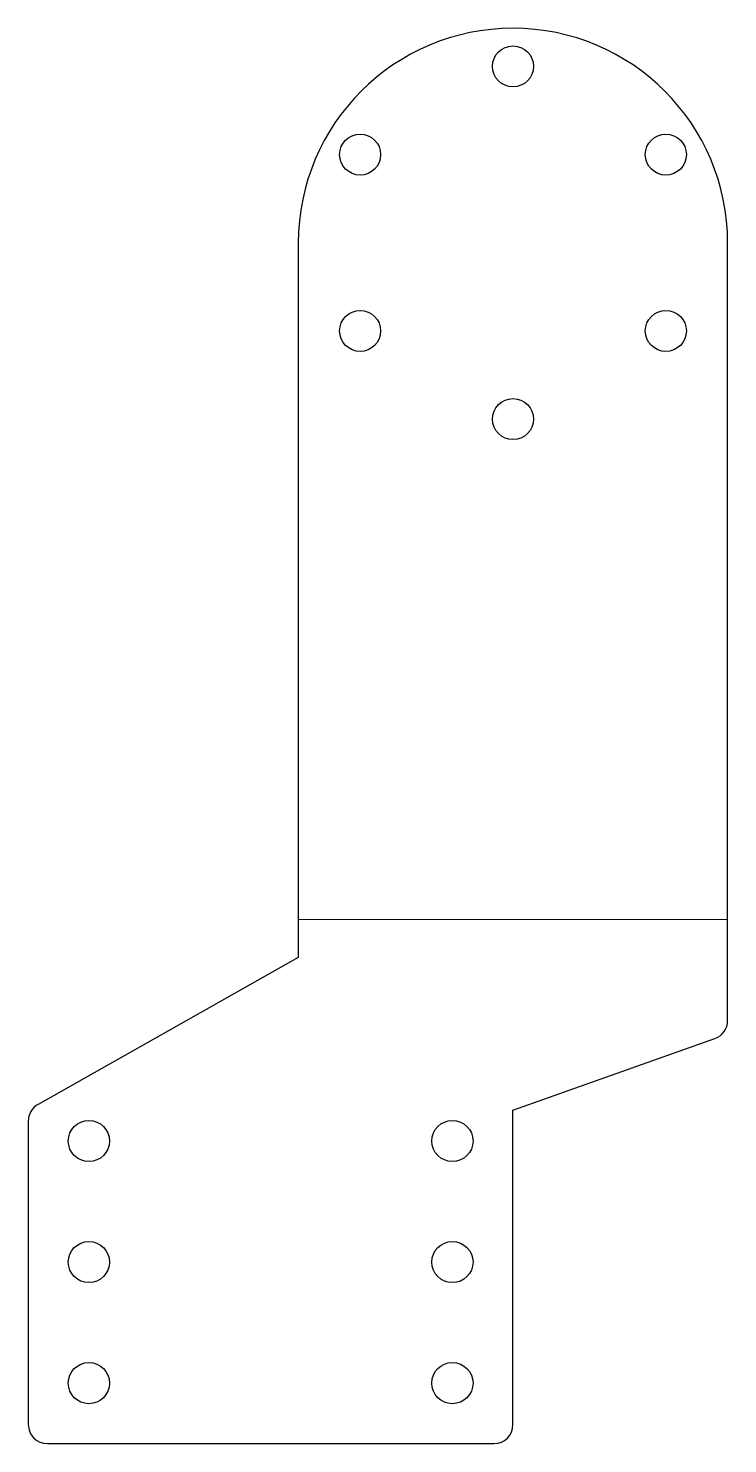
# Model space of a CAD drawing. Header units: millimetres. Extents: x -51 to 23, y -126 to 22.
import ezdxf

# ---------------------------------------------------------------- set-up
doc = ezdxf.new("R2010")
doc.units = ezdxf.units.MM

msp = doc.modelspace()

# ---------------------------------------------------------------- linework, layer by layer
at = {"color": 7, "linetype": 'Continuous', "lineweight": 25}
for p, q in [((-22.5, 0), (-22.5, -74.98)), ((22.5, -81.59), (22.5, 0)), ((-22.5, -74.98), (-49.78, -90.41)), ((0, -90.98), (21.17, -83.47)), ((0, -123.98), (0, -90.98)), ((-50.8, -92.15), (-50.8, -123.98)), ((-48.8, -125.98), (-2, -125.98))]:
    msp.add_line(p, q, dxfattribs=at)
at = {"color": 8, "linetype": 'Continuous', "lineweight": 0}
msp.add_line((22.5, -70.98), (-22.5, -70.98), dxfattribs=at)
at = {"color": 7, "linetype": 'Continuous', "lineweight": 25}
for centre, radius in [((0, 18.5), 2.15), ((-16.02, 9.25), 2.15), ((16.02, 9.25), 2.15), ((-16.02, -9.25), 2.15), ((16.02, -9.25), 2.15), ((0, -18.5), 2.15), ((-44.45, -94.23), 2.16), ((-6.35, -94.23), 2.16), ((-44.45, -106.93), 2.16), ((-6.35, -106.93), 2.16), ((-44.45, -119.63), 2.16), ((-6.35, -119.63), 2.16)]:
    msp.add_circle(centre, radius, dxfattribs=at)
for centre, radius, start, end in [((0, 0), 22.5, 0, 180), ((20.5, -81.59), 2, 289.5371, 0), ((-48.8, -92.15), 2, 119.4852, 180), ((-48.8, -123.98), 2, 180, 270), ((-2, -123.98), 2, 270, 0)]:
    msp.add_arc(centre, radius, start, end, dxfattribs=at)

doc.saveas('drawing.dxf')
